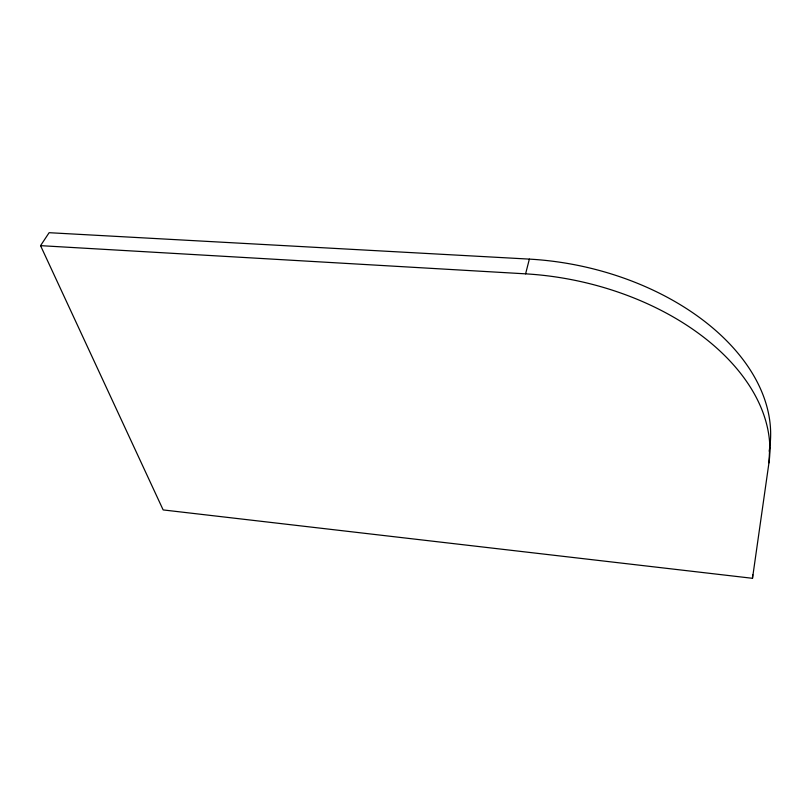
<?xml version="1.0" encoding="UTF-8"?>
<svg xmlns="http://www.w3.org/2000/svg" width="811" height="811" viewBox="0 0 811 811"><rect width="100%" height="100%" fill="white"/><g stroke="black" fill="none" stroke-linecap="round" stroke-linejoin="round"><path stroke-width="1.22" d="M768.95 462.838L769.73 447.469A223.025 145.098 11.9 0 0 529.36 259.114L49.126 232.696L40.55 245.652L163.153 509.926L752.496 578.304L768.95 462.838A225.397 144.51 12 0 0 525.599 273.844L40.55 245.652M752.496 578.304L752.709 574.614M769.203 451.21L769.73 447.469M525.599 273.844L529.36 259.114"/></g></svg>
